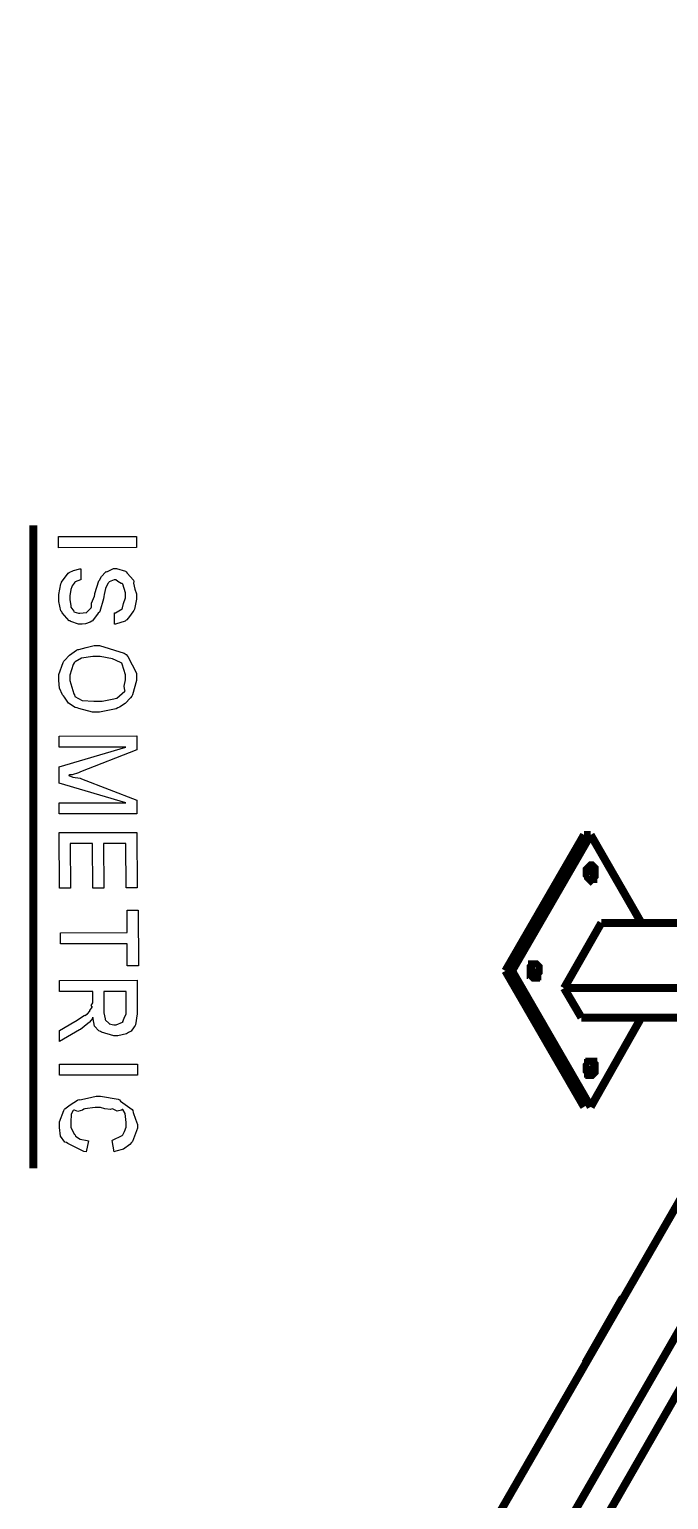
# Model space of a CAD drawing. Extents: x 0.1 to 11.6, y 0.3 to 16.3.
# Drawn here: x 2.167 to 2.966, y 11.554 to 13.392 of the extents above; entities that cross this region are included whole.
import ezdxf

# ---------------------------------------------------------------- set-up
doc = ezdxf.new("R2010")
doc.units = 0
doc.layers.get('0').update_dxf_attribs({"linetype": 'CONTINUOUS'})

msp = doc.modelspace()

# ---------------------------------------------------------------- linework, layer by layer
at = {"color": 0, "const_width": 0.01}
for points in [[(2.55664, 11.195), (3.87001, 13.4717)], [(2.63499, 11.17), (3.96332, 13.4717)], [(2.17165, 12.7717), (2.17165, 11.9683)], [(2.86003, 12.385), (2.76167, 12.215)], [(2.86833, 12.385), (2.77001, 12.215)], [(2.86833, 12.385), (2.86003, 12.385)], [(2.93164, 12.275), (2.86833, 12.385)], [(2.86333, 12.335), (2.86333, 12.34)], [(2.83501, 12.1934), (2.88167, 12.275)], [(2.88167, 12.275), (3.18001, 12.275)], [(2.77001, 12.215), (2.76167, 12.215)], [(2.76167, 12.215), (2.86003, 12.045)], [(2.77001, 12.215), (2.86833, 12.045)], [(2.79335, 12.2133), (2.79335, 12.2183)], [(2.83501, 12.1934), (3.13167, 12.1934)], [(2.85667, 12.1567), (2.83501, 12.1934)], [(2.85667, 12.1567), (3.11003, 12.1567)], [(2.86833, 12.045), (2.93164, 12.1567)], [(2.86333, 12.09), (2.86333, 12.0967)], [(2.86165, 11.725), (2.90831, 11.8066)], [(2.84999, 11.4667), (3.00999, 11.745)]]:
    msp.add_lwpolyline(points, dxfattribs=at)
at = {"color": 0}
for points in [[(2.20324, 12.7578), (2.30046, 12.758), (2.30046, 12.7441), (2.20324, 12.7439), (2.20324, 12.7578)], [(2.23113, 12.7176), (2.23113, 12.7037), (2.23036, 12.7036), (2.22401, 12.7011), (2.22353, 12.7007), (2.22265, 12.6996), (2.22017, 12.6961), (2.21918, 12.6937), (2.21897, 12.6929), (2.21853, 12.6918), (2.21724, 12.6838), (2.21724, 12.6812), (2.21724, 12.6786), (2.21832, 12.6717), (2.21853, 12.671), (2.21864, 12.6695), (2.222, 12.6646), (2.22244, 12.6642), (2.22239, 12.6638), (2.22792, 12.6621), (2.22982, 12.6621), (2.22982, 12.6621), (2.23785, 12.663), (2.2385, 12.6631), (2.2385, 12.6633), (2.24403, 12.6689), (2.24436, 12.6699), (2.24436, 12.6699), (2.24436, 12.6746), (2.24799, 12.6835), (2.24849, 12.6855), (2.24864, 12.6867), (2.25364, 12.7024), (2.25412, 12.7033), (2.25412, 12.7033), (2.25683, 12.708), (2.26193, 12.7135), (2.26281, 12.7141), (2.26335, 12.7139), (2.27171, 12.7178), (2.27453, 12.7178), (2.27556, 12.7178), (2.28674, 12.7144), (2.28776, 12.7137), (2.28868, 12.7122), (2.29676, 12.7031), (2.29731, 12.7018), (2.29693, 12.6995), (2.29839, 12.692), (2.30057, 12.6861), (2.30057, 12.6842), (2.30057, 12.6795), (2.29785, 12.6669), (2.29731, 12.6655), (2.29585, 12.6639), (2.29189, 12.658), (2.28863, 12.6539), (2.28754, 12.6532), (2.2864, 12.652), (2.27436, 12.6484), (2.273, 12.6484), (2.273, 12.6623), (2.27414, 12.6624), (2.28267, 12.6675), (2.28321, 12.6683), (2.28288, 12.6687), (2.28444, 12.674), (2.28668, 12.6814), (2.28668, 12.6837), (2.28668, 12.6876), (2.28342, 12.6983), (2.28276, 12.6992), (2.28142, 12.6992), (2.27735, 12.7016), (2.27458, 12.7039), (2.27365, 12.7039), (2.27279, 12.7039), (2.26633, 12.7011), (2.26585, 12.7005), (2.26475, 12.699), (2.26187, 12.693), (2.26025, 12.6853), (2.25976, 12.6829), (2.25917, 12.68), (2.25456, 12.6642), (2.25412, 12.6634), (2.25271, 12.6619), (2.24556, 12.6525), (2.24457, 12.6519), (2.24262, 12.651), (2.23671, 12.6487), (2.23264, 12.6482), (2.23133, 12.6482), (2.22786, 12.6482), (2.21853, 12.6516), (2.21744, 12.6523), (2.21631, 12.6526), (2.20768, 12.6625), (2.20703, 12.6638), (2.20611, 12.6649), (2.20335, 12.6766), (2.20335, 12.6805), (2.20335, 12.6854), (2.20606, 12.6989), (2.2066, 12.7003), (2.20688, 12.7007), (2.21528, 12.7121), (2.21636, 12.7128), (2.21636, 12.7128), (2.22163, 12.7152), (2.22971, 12.7176), (2.23113, 12.7176)], [(2.25082, 12.6216), (2.25424, 12.6216), (2.28526, 12.6122), (2.28749, 12.6103), (2.28961, 12.6081), (2.30072, 12.5871), (2.30072, 12.5801), (2.30072, 12.5781), (2.29568, 12.5601), (2.29465, 12.5584), (2.29297, 12.5563), (2.28624, 12.5491), (2.27914, 12.5445), (2.27729, 12.5437), (2.27507, 12.5424), (2.25444, 12.5383), (2.25211, 12.5383), (2.24571, 12.5383), (2.22835, 12.5428), (2.22651, 12.5437), (2.22385, 12.5441), (2.21539, 12.5494), (2.21035, 12.5572), (2.20936, 12.5589), (2.2079, 12.5599), (2.20432, 12.5682), (2.2035, 12.5781), (2.2035, 12.5799), (2.2035, 12.5854), (2.20871, 12.6004), (2.20979, 12.6021), (2.21035, 12.603), (2.21664, 12.6095), (2.22553, 12.6158), (2.22738, 12.6166), (2.22835, 12.6167), (2.23747, 12.6193), (2.24744, 12.6216), (2.25082, 12.6216)], [(2.25082, 12.6077), (2.24604, 12.6077), (2.23178, 12.6057), (2.22368, 12.6012), (2.22282, 12.5999), (2.22146, 12.598), (2.21739, 12.5845), (2.21739, 12.5799), (2.21739, 12.5779), (2.22211, 12.5612), (2.22304, 12.5599), (2.22347, 12.558), (2.23242, 12.5531), (2.24735, 12.5521), (2.25233, 12.5521), (2.25776, 12.5521), (2.27214, 12.5551), (2.27403, 12.5556), (2.27582, 12.5559), (2.28603, 12.5645), (2.28618, 12.5656), (2.28597, 12.5656), (2.2851, 12.5707), (2.28683, 12.5786), (2.28683, 12.5799), (2.28683, 12.5848), (2.28282, 12.5983), (2.28207, 12.5997), (2.28049, 12.6006), (2.27067, 12.6051), (2.25521, 12.6078), (2.25082, 12.6077)], [(2.20367, 12.5084), (2.30089, 12.5086), (2.30089, 12.4914), (2.23058, 12.4639), (2.22814, 12.4627), (2.22026, 12.4601), (2.21679, 12.46), (2.21604, 12.4597), (2.21593, 12.4593), (2.22114, 12.457), (2.23014, 12.4557), (2.23188, 12.4552), (2.30111, 12.4285), (2.30111, 12.4113), (2.20389, 12.4111), (2.20389, 12.425), (2.28722, 12.4252), (2.20389, 12.4495), (2.20367, 12.4699), (2.287, 12.4947), (2.20367, 12.4945), (2.20367, 12.5084)], [(2.20389, 12.3879), (2.30111, 12.3881), (2.30132, 12.3187), (2.28743, 12.3187), (2.28722, 12.3742), (2.25944, 12.374), (2.25965, 12.3185), (2.24576, 12.3185), (2.24556, 12.374), (2.21778, 12.374), (2.21799, 12.3185), (2.2041, 12.3185), (2.20389, 12.3879)], [(2.20551, 12.2627), (2.28885, 12.2629), (2.28885, 12.2907), (2.30274, 12.2907), (2.30296, 12.2212), (2.28907, 12.2212), (2.28885, 12.249), (2.20551, 12.2488), (2.20551, 12.2627)], [(2.20421, 12.203), (2.30143, 12.2032), (2.30143, 12.1635), (2.30143, 12.1615), (2.29926, 12.1476), (2.29883, 12.1466), (2.29764, 12.1449), (2.29368, 12.1398), (2.29036, 12.1379), (2.28928, 12.1373), (2.28797, 12.1364), (2.2774, 12.1338), (2.27387, 12.1338), (2.27203, 12.1337), (2.25667, 12.1385), (2.25543, 12.1394), (2.25336, 12.1399), (2.2481, 12.1459), (2.24621, 12.1551), (2.24588, 12.157), (2.2455, 12.1555), (2.24186, 12.1507), (2.24154, 12.1503), (2.2399, 12.1492), (2.23058, 12.1419), (2.22939, 12.1412), (2.20443, 12.1268), (2.20443, 12.1405), (2.22353, 12.1516), (2.22439, 12.1521), (2.23514, 12.1591), (2.23589, 12.1596), (2.236, 12.1594), (2.23915, 12.1611), (2.24203, 12.1648), (2.2424, 12.1653), (2.2424, 12.1653), (2.24528, 12.1698), (2.24544, 12.1703), (2.24522, 12.1702), (2.24403, 12.1716), (2.24588, 12.1751), (2.24588, 12.1763), (2.24588, 12.1891), (2.20421, 12.1891), (2.20421, 12.203)], [(2.25976, 12.1891), (2.25976, 12.1655), (2.25976, 12.1627), (2.26118, 12.155), (2.2615, 12.1544), (2.26161, 12.1533), (2.26594, 12.1497), (2.2665, 12.1494), (2.2665, 12.149), (2.27219, 12.1477), (2.27408, 12.1477), (2.27507, 12.1477), (2.28321, 12.1508), (2.28386, 12.1514), (2.28358, 12.1517), (2.28532, 12.1557), (2.28754, 12.1612), (2.28754, 12.1631), (2.28754, 12.1893), (2.25976, 12.1891)], [(2.20443, 12.0984), (2.30165, 12.0986), (2.30165, 12.0847), (2.20443, 12.0845), (2.20443, 12.0984)], [(2.2405, 12.0027), (2.23768, 11.9888), (2.23454, 11.9894), (2.21457, 11.9991), (2.21317, 12.0005), (2.21099, 12.001), (2.20562, 12.0085), (2.20449, 12.0193), (2.20449, 12.0214), (2.20449, 12.0265), (2.20953, 12.0407), (2.21056, 12.042), (2.2111, 12.0424), (2.21744, 12.0476), (2.22661, 12.0535), (2.22857, 12.0541), (2.22965, 12.054), (2.23942, 12.056), (2.25017, 12.0583), (2.25375, 12.0583), (2.25553, 12.0583), (2.2775, 12.0545), (2.27935, 12.0537), (2.28071, 12.0521), (2.29508, 12.0417), (2.29606, 12.0403), (2.29628, 12.038), (2.29921, 12.0297), (2.30171, 12.023), (2.30171, 12.0207), (2.30171, 12.0184), (2.29542, 12.0019), (2.29411, 12.0005), (2.29232, 11.9982), (2.28413, 11.9921), (2.2749, 11.9896), (2.27262, 11.989), (2.27001, 12.0029), (2.27072, 12.0033), (2.28276, 12.0091), (2.28347, 12.0099), (2.28336, 12.01), (2.28549, 12.0142), (2.28782, 12.0198), (2.28782, 12.0216), (2.28782, 12.0254), (2.28657, 12.0369), (2.28347, 12.0419), (2.28304, 12.0418), (2.28174, 12.0408), (2.27626, 12.0398), (2.27154, 12.0421), (2.27024, 12.0424), (2.26807, 12.0418), (2.26079, 12.0424), (2.25549, 12.0444), (2.25375, 12.0444), (2.24897, 12.0444), (2.236, 12.0424), (2.23465, 12.042), (2.23318, 12.0408), (2.22711, 12.0391), (2.22293, 12.0408), (2.22228, 12.0411), (2.22131, 12.0405), (2.21886, 12.0359), (2.21838, 12.0258), (2.21838, 12.0225), (2.21838, 12.0193), (2.22304, 12.0107), (2.22401, 12.0099), (2.22444, 12.0084), (2.23019, 12.0046), (2.23867, 12.003), (2.2405, 12.0027)]]:
    msp.add_lwpolyline(points, close=True, dxfattribs=at)
at = {"color": 0, "const_width": 0.01}
for points in [[(2.86501, 12.3317), (2.86664, 12.33), (2.86833, 12.3283), (2.87001, 12.33), (2.87169, 12.33), (2.87169, 12.3317), (2.87332, 12.3333), (2.87332, 12.335), (2.87332, 12.3366), (2.87332, 12.3383), (2.87332, 12.34), (2.87332, 12.3417), (2.87332, 12.3433), (2.87169, 12.345), (2.87001, 12.3467), (2.86833, 12.3467), (2.86664, 12.345), (2.86501, 12.3433), (2.86333, 12.3417), (2.86333, 12.34), (2.86333, 12.3383), (2.86333, 12.3366), (2.86333, 12.335), (2.86501, 12.3333), (2.86501, 12.3317)], [(2.79497, 12.21), (2.79497, 12.2083), (2.79665, 12.2067), (2.79833, 12.2067), (2.80003, 12.2067), (2.80003, 12.2083), (2.80165, 12.2083), (2.80165, 12.21), (2.80165, 12.2116), (2.80333, 12.2133), (2.80333, 12.215), (2.80333, 12.2167), (2.80333, 12.2183), (2.80333, 12.22), (2.80165, 12.2217), (2.80003, 12.2233), (2.79833, 12.2233), (2.79665, 12.2233), (2.79497, 12.2233), (2.79497, 12.2217), (2.79335, 12.22), (2.79335, 12.2183), (2.79335, 12.2167), (2.79335, 12.215), (2.79335, 12.2133), (2.79335, 12.2116), (2.79335, 12.21), (2.79497, 12.21)], [(2.86501, 12.0866), (2.86664, 12.0866), (2.86664, 12.085), (2.86833, 12.085), (2.87001, 12.085), (2.87169, 12.0866), (2.87332, 12.0883), (2.87332, 12.09), (2.87332, 12.0917), (2.87332, 12.0933), (2.87332, 12.095), (2.87332, 12.0967), (2.87332, 12.0983), (2.87169, 12.1), (2.87169, 12.1017), (2.87001, 12.1017), (2.86833, 12.1017), (2.86664, 12.1017), (2.86664, 12.1), (2.86501, 12.1), (2.86501, 12.0983), (2.86333, 12.0967), (2.86333, 12.095), (2.86333, 12.0933), (2.86333, 12.0917), (2.86333, 12.09), (2.86501, 12.0883), (2.86501, 12.0866)]]:
    msp.add_lwpolyline(points, close=True, dxfattribs=at)

doc.saveas('drawing.dxf')
